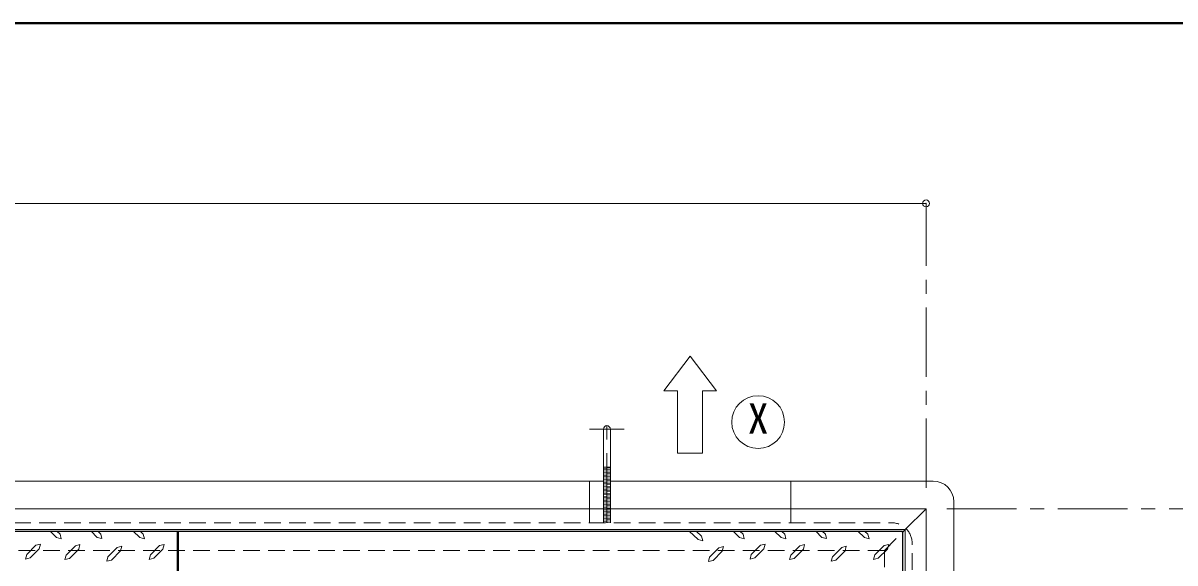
# Model space of a CAD drawing. Units: millimetres at full size, sheet at 1:10; details may follow other scales. Extents: x -2115 to 1935, y -1423 to 1387.
# Drawn here: x -271 to 559, y 998 to 1387 of the extents above; entities that cross this region are included whole.
import ezdxf
from ezdxf.enums import TextEntityAlignment as Align

# ---------------------------------------------------------------- set-up
doc = ezdxf.new("R2010")
doc.units = ezdxf.units.MM
doc.header["$LTSCALE"] = 10
doc.header["$PDMODE"] = 32
doc.header["$PDSIZE"] = 5
doc.linetypes.add('CHAIN1', pattern=[8, 5, -1, 1, -1])
doc.linetypes.add('DASHED1', pattern=[1.8, 1.2, -0.6])
doc.layers.add('0-0____1', color=4, linetype='Continuous', lineweight=9)
doc.styles.add('ＭＳ ゴシック', font='')
doc.styles.get('ＭＳ ゴシック').set_extended_font_data('MS Gothic')

msp = doc.modelspace()

# ---------------------------------------------------------------- linework, layer by layer
at = {"layer": '0-0____1', "color": 1, "lineweight": 40}
for p, q in [((1934.94, 1386.76), (-2115.06, 1386.76)), ((-159.06, 686.76), (-159.06, 1020.76))]:
    msp.add_line(p, q, dxfattribs=at)
at = {"layer": '0-0____1'}
for p, q in [((-1220.06, 1256.76), (379.94, 1256.76)), ((209.94, 1146.76), (190.94, 1121.76)), ((209.94, 1146.76), (228.94, 1121.76)), ((190.94, 1121.76), (200.94, 1121.76)), ((228.94, 1121.76), (218.94, 1121.76)), ((152.44, 1066.66), (147.44, 1066.66)), ((147.44, 1065.79), (152.44, 1066.2)), ((147.44, 1064.78), (152.44, 1065.19)), ((147.44, 1063.78), (152.44, 1064.19)), ((147.44, 1062.78), (152.44, 1063.19)), ((147.44, 1061.77), (152.44, 1062.18)), ((147.44, 1060.77), (152.44, 1061.18)), ((147.44, 1059.77), (152.44, 1060.18)), ((147.44, 1058.76), (152.44, 1059.17)), ((147.44, 1057.76), (152.44, 1058.17)), ((147.44, 1056.76), (152.44, 1057.17)), ((147.44, 1055.75), (152.44, 1056.16)), ((147.44, 1054.75), (152.44, 1055.16)), ((147.44, 1053.75), (152.44, 1054.16)), ((147.44, 1052.74), (152.44, 1053.15)), ((147.44, 1051.74), (152.44, 1052.15)), ((147.44, 1050.74), (152.44, 1051.15)), ((147.44, 1049.73), (152.44, 1050.14)), ((147.44, 1048.73), (152.44, 1049.14)), ((147.44, 1047.73), (152.44, 1048.14)), ((147.44, 1046.72), (152.44, 1047.13)), ((147.44, 1045.72), (152.44, 1046.13)), ((147.44, 1044.72), (152.44, 1045.13)), ((147.44, 1043.71), (152.44, 1044.12)), ((147.44, 1042.71), (152.44, 1043.12)), ((147.44, 1041.71), (152.44, 1042.12)), ((147.44, 1040.71), (152.44, 1041.11)), ((147.44, 1039.7), (152.44, 1040.11)), ((147.44, 1038.7), (152.44, 1039.11)), ((147.44, 1037.7), (152.44, 1038.1)), ((148.27, 1036.76), (152.44, 1037.1)), ((364.94, 1021.76), (362.94, 1019.76)), ((-251.2, 1020.76), (-246.47, 1016.03)), ((-243.11, 1015.09), (-246.47, 1016.03)), ((-246.26, 1020.76), (-243.95, 1018.45)), ((-243.95, 1018.45), (-243.11, 1015.09)), ((-221.62, 1020.76), (-217.18, 1016.14)), ((-213.82, 1015.3), (-217.18, 1016.14)), ((-216.86, 1020.76), (-214.66, 1018.55)), ((-214.66, 1018.55), (-213.82, 1015.3)), ((-191.24, 1020.76), (-186.52, 1016.03)), ((-183.16, 1015.09), (-186.52, 1016.03)), ((-186.41, 1020.76), (-184.1, 1018.45)), ((-184.1, 1018.45), (-183.16, 1015.09)), ((209.33, 1020.76), (215.68, 1014.56)), ((214.31, 1020.76), (218.09, 1016.98)), ((240.88, 1020.76), (245.6, 1016.03)), ((270.8, 1020.76), (275.53, 1016.03)), ((278.89, 1015.09), (275.53, 1016.03)), ((275.74, 1020.76), (278.05, 1018.45)), ((278.05, 1018.45), (278.89, 1015.09)), ((300.38, 1020.76), (304.82, 1016.14)), ((308.18, 1015.3), (304.82, 1016.14)), ((305.14, 1020.76), (307.34, 1018.55)), ((307.34, 1018.55), (308.18, 1015.3)), ((330.76, 1020.76), (335.48, 1016.03)), ((338.84, 1015.09), (335.48, 1016.03)), ((335.59, 1020.76), (337.9, 1018.45)), ((337.9, 1018.45), (338.84, 1015.09)), ((-265.48, 1001.33), (-258.97, 1007.95)), ((-239.54, 1003.43), (-232.93, 1010.15)), ((-237.13, 1001.02), (-230.51, 1007.63)), ((-209.51, 1002.17), (-202.79, 1008.89)), ((-206.99, 999.76), (-200.38, 1006.37)), ((-202.79, 1008.89), (-199.54, 1009.73)), ((-199.54, 1009.73), (-200.38, 1006.37)), ((-178.96, 1003.54), (-172.34, 1010.26)), ((-176.54, 1001.12), (-169.93, 1007.74)), ((-172.34, 1010.26), (-168.98, 1011.1)), ((-168.98, 1011.1), (-169.93, 1007.74)), ((223.97, 1001.96), (230.69, 1008.68)), ((226.49, 999.55), (233.11, 1006.16)), ((230.69, 1008.68), (233.95, 1009.52)), ((233.95, 1009.52), (233.11, 1006.16)), ((256.52, 1001.33), (263.03, 1007.95)), ((282.46, 1003.43), (289.07, 1010.15)), ((284.87, 1001.02), (291.49, 1007.63)), ((312.49, 1002.17), (319.21, 1008.89)), ((315.01, 999.76), (321.62, 1006.37)), ((319.21, 1008.89), (322.46, 1009.73)), ((322.46, 1009.73), (321.62, 1006.37)), ((343.04, 1003.54), (349.66, 1010.26)), ((345.46, 1001.12), (352.07, 1007.74)), ((349.66, 1010.26), (353.02, 1011.1)), ((353.02, 1011.1), (352.07, 1007.74)), ((-268, 1003.75), (-268.84, 1000.49)), ((-265.48, 1001.33), (-268.84, 1000.49)), ((-239.54, 1003.43), (-240.49, 1000.18)), ((-237.13, 1001.02), (-240.49, 1000.18)), ((-209.51, 1002.17), (-210.35, 998.92)), ((-206.99, 999.76), (-210.35, 998.92)), ((-178.96, 1003.54), (-179.9, 1000.28)), ((-176.54, 1001.12), (-179.9, 1000.28)), ((223.97, 1001.96), (223.13, 998.71)), ((226.49, 999.55), (223.13, 998.71)), ((254, 1003.75), (253.16, 1000.49)), ((256.52, 1001.33), (253.16, 1000.49)), ((282.46, 1003.43), (281.51, 1000.18)), ((284.87, 1001.02), (281.51, 1000.18)), ((312.49, 1002.17), (311.65, 998.92)), ((315.01, 999.76), (311.65, 998.92)), ((343.04, 1003.54), (342.1, 1000.28)), ((345.46, 1001.12), (342.1, 1000.28))]:
    msp.add_line(p, q, dxfattribs=at)
at = {"layer": '0-0____1', "linetype": 'CHAIN1'}
for p, q in [((379.94, 1051.76), (379.94, 1256.76)), ((149.94, 1026.76), (149.94, 1106.66)), ((162.44, 1094.16), (137.44, 1094.16)), ((394.94, 1036.76), (744.94, 1036.76))]:
    msp.add_line(p, q, dxfattribs=at)
at = {"layer": '0-0____1', "color": 7, "lineweight": 18}
for p, q in [((147.44, 1094.16), (147.44, 1036.76)), ((152.44, 1094.16), (152.44, 1036.76)), ((-417.56, 1056.76), (147.44, 1056.76)), ((137.44, 1036.76), (137.44, 1056.76)), ((152.44, 1056.76), (384.94, 1056.76)), ((282.44, 1056.76), (282.44, 1036.76)), ((399.94, 1041.76), (399.94, 939.26)), ((379.94, 1036.76), (-1220.06, 1036.76)), ((364.94, 1021.76), (379.94, 1036.76)), ((379.94, 1036.76), (379.94, 686.76)), ((364.94, 1021.76), (-1205.06, 1021.76)), ((364.94, 1021.76), (364.94, 686.76))]:
    msp.add_line(p, q, dxfattribs=at)
at = {"layer": '0-0____1', "linetype": 'DASHED1'}
for p, q in [((137.44, 1036.76), (137.44, 1026.76)), ((147.44, 1036.69), (148.27, 1036.76)), ((147.44, 1036.76), (147.44, 1026.76)), ((147.44, 1035.69), (152.44, 1036.1)), ((147.44, 1034.69), (152.44, 1035.09)), ((147.44, 1033.68), (152.44, 1034.09)), ((147.44, 1032.68), (152.44, 1033.09)), ((147.44, 1031.68), (152.44, 1032.08)), ((147.44, 1030.67), (152.44, 1031.08)), ((147.44, 1029.67), (152.44, 1030.08)), ((152.44, 1036.76), (152.44, 1026.76)), ((282.44, 1036.76), (282.44, 1026.76)), ((-1195.06, 1026.76), (354.94, 1026.76)), ((147.44, 1028.67), (152.44, 1029.07)), ((147.44, 1027.66), (152.44, 1028.07)), ((148.68, 1026.76), (152.44, 1027.07)), ((349.94, 1006.76), (362.94, 1019.76)), ((349.94, 1006.76), (-975.47, 1006.76)), ((349.94, 1006.76), (349.94, 686.76)), ((369.94, 686.76), (369.94, 1011.76))]:
    msp.add_line(p, q, dxfattribs=at)
at = {"layer": '0-0____1', "color": 5, "lineweight": 25}
for p, q in [((-979.04, 1020.76), (362.94, 1020.76)), ((362.94, 1020.76), (362.94, 686.76))]:
    msp.add_line(p, q, dxfattribs=at)
at = {"layer": '0-0____1'}
for points in [[(200.94, 1121.76), (200.94, 1076.76), (209.94, 1076.76)], [(218.94, 1121.76), (218.94, 1076.76), (209.94, 1076.76)], [(218.09, 1016.98), (219.04, 1013.62), (215.68, 1014.56)], [(245.71, 1020.76), (248.02, 1018.45), (248.96, 1015.19), (245.6, 1016.03)], [(-268, 1003.75), (-261.38, 1010.47), (-258.02, 1011.31), (-258.97, 1007.95)], [(-232.93, 1010.15), (-229.67, 1010.99), (-230.51, 1007.63)], [(254, 1003.75), (260.62, 1010.47), (263.98, 1011.31), (263.03, 1007.95)], [(289.07, 1010.15), (292.33, 1010.99), (291.49, 1007.63)]]:
    msp.add_lwpolyline(points, dxfattribs=at)
at = {"layer": '0-0____1', "color": 7, "lineweight": 18}
msp.add_circle((258.94, 1099.26), 19, dxfattribs=at)
for centre, radius, end in [((149.94, 1094.16), 2.5, 180), ((384.94, 1041.76), 15, 90)]:
    msp.add_arc(centre, radius, 0, end, dxfattribs=at)
at = {"layer": '0-0____1', "linetype": 'DASHED1'}
msp.add_arc((354.94, 1011.76), 15, 0, 90, dxfattribs=at)
at = {"layer": '0-0____1'}
msp.add_point((379.94, 1256.76), dxfattribs=at)

# ---------------------------------------------------------------- texts
at = {"layer": '0-0____1', "color": 7, "style": 'ＭＳ ゴシック'}
msp.add_text('X', height=21.99, dxfattribs=at).set_placement((251.44, 1084.26), align=Align.BOTTOM_LEFT)

doc.saveas('drawing.dxf')
